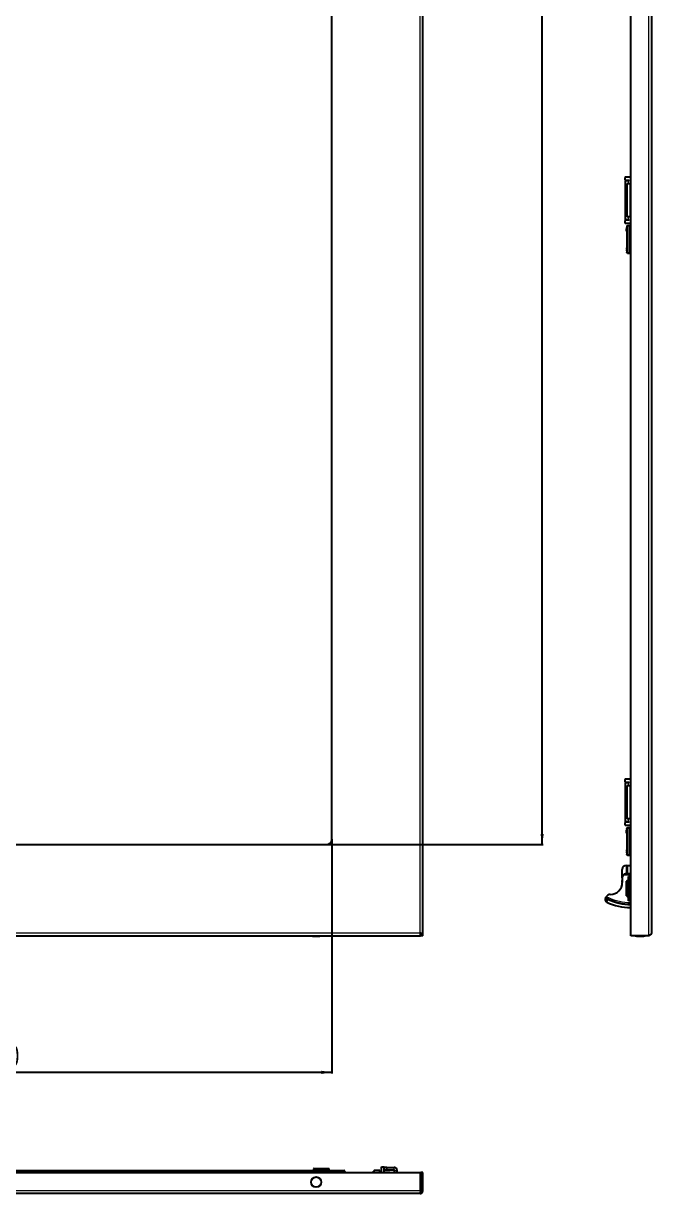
# Model space of a CAD drawing. Header units: millimetres. Extents: x -683 to 1834, y -1447 to 974.
# Drawn here: x -83 to 517, y -1427 to -309 of the extents above; entities that cross this region are included whole.
import ezdxf

# ---------------------------------------------------------------- set-up
doc = ezdxf.new("R2010")
doc.units = ezdxf.units.MM
doc.layers.add('FORMAT', color=7, linetype='Continuous')
doc.styles.add('SLDTEXTSTYLE0', font='TXT', dxfattribs={"width": 0.75})
doc.dimstyles.new('SLDDIMSTYLE0', dxfattribs={"dimtxt": 20, "dimasz": 10, "dimexe": 0, "dimexo": 0.0625, "dimgap": 5, "dimtad": 2, "dimdec": 1, "dimrnd": 1e-09, "dimzin": 12, "dimdsep": 46, "dimtxsty": 'SLDTEXTSTYLE0', "dimsah": 1, "dimcen": 0.09, "dimadec": 0, "dimazin": 3, "dimtfac": 1, "dimtofl": 0, "dimtmove": 0, "dimatfit": 3, "dimfxl": 0, "dimfrac": 2, "dimtolj": 1, "dimtzin": 12, "dimarcsym": 0})

# ---------------------------------------------------------------- blocks, each defined once
blk = doc.blocks.new('_D_2')
at = {"layer": 'FORMAT'}
for p, q in [((-408.3, -1088.5), (-408.3, -1312)), ((211.7, -1088.5), (211.7, -1312)), ((-408.3, -1311), (211.7, -1311))]:
    blk.add_line(p, q, dxfattribs=at)
for points in [[(-408.3, -1311), (-398.3, -1312.6), (-398.3, -1309.5)], [(211.7, -1311), (201.7, -1309.5), (201.7, -1312.6)]]:
    blk.add_solid(points, dxfattribs=at)
at = {"layer": 'FORMAT', "insert": (-120.5, -1285.3), "char_height": 20, "attachment_point": 1, "style": 'SLDTEXTSTYLE0'}
blk.add_mtext('620', dxfattribs=at)
blk = doc.blocks.new('_D_3')
at = {"layer": 'FORMAT'}
for p, q in [((206.7, 687.5), (413.7, 687.5)), ((412.7, -1093.5), (412.7, 687.5)), ((206.7, -1093.5), (413.7, -1093.5))]:
    blk.add_line(p, q, dxfattribs=at)
for points in [[(412.7, 687.5), (411.1, 677.5), (414.2, 677.5)], [(412.7, -1093.5), (414.2, -1083.5), (411.1, -1083.5)]]:
    blk.add_solid(points, dxfattribs=at)
at = {"layer": 'FORMAT', "insert": (386.9, -232.6), "char_height": 20, "attachment_point": 1, "rotation": 90, "style": 'SLDTEXTSTYLE0'}
blk.add_mtext('1781', dxfattribs=at)

msp = doc.modelspace()

# ---------------------------------------------------------------- linework, layer by layer
at = {"color": 8, "linetype": 'Continuous', "lineweight": 18}
for p, q in [((296.06, -1177.93), (296.06, 771.87)), ((514.67, -1180.53), (514.67, 774.47)), ((495.22, -459.33), (495.22, -459.03)), ((495.22, -462.03), (495.22, -459.33)), ((496.77, -494.03), (496.77, -462.03)), ((495.22, -496.73), (495.22, -494.03)), ((495.22, -497.03), (495.22, -496.73)), ((495.67, -528.03), (495.67, -503.03)), ((495.67, -503.03), (497.27, -503.03)), ((497.27, -528.03), (495.67, -528.03)), ((495.22, -1034.33), (495.22, -1034.03)), ((495.22, -1037.03), (495.22, -1034.33)), ((496.77, -1069.03), (496.77, -1037.03)), ((495.22, -1071.73), (495.22, -1069.03)), ((495.22, -1072.03), (495.22, -1071.73)), ((495.67, -1078.03), (497.27, -1078.03)), ((495.67, -1103.03), (495.67, -1078.03)), ((497.27, -1103.03), (495.67, -1103.03)), ((489.27, -1117.38), (489.27, -1117.38)), ((493.3, -1120.88), (493.3, -1113.38)), ((494.26, -1113.38), (494.26, -1120.88)), ((497.27, -1122.88), (490.15, -1122.88)), ((493.27, -1121.38), (493.27, -1120.88)), ((493.27, -1120.88), (493.3, -1120.88)), ((493.3, -1121.38), (493.3, -1120.88)), ((493.3, -1120.88), (494.26, -1120.88)), ((494.26, -1120.88), (497.27, -1120.88)), ((495.27, -1126.53), (496.27, -1126.53)), ((496.27, -1125.53), (496.27, -1126.53)), ((496.27, -1126.53), (496.27, -1144.53)), ((497.27, -1126.53), (496.27, -1126.53)), ((473.94, -1143.28), (476.14, -1144.19)), ((495.27, -1144.53), (496.27, -1144.53)), ((496.27, -1144.53), (497.27, -1144.53)), ((496.27, -1145.53), (496.27, -1144.53)), ((-492.74, -1177.93), (296.06, -1177.93)), ((191.8, -1180.66), (196.66, -1180.66)), ((191.91, -1180.78), (196.66, -1180.78)), ((196.66, -1180.66), (201.52, -1180.66)), ((196.66, -1180.78), (201.41, -1180.78)), ((501.41, -1180.66), (511.13, -1180.66)), ((501.52, -1180.78), (511.02, -1180.78)), ((223.16, -1405.84), (219.16, -1405.84)), ((223.16, -1404.84), (223.16, -1405.84)), ((223.16, -1406.84), (223.16, -1405.84)), ((224.16, -1405.84), (223.16, -1405.84)), ((252.21, -1404.79), (252.21, -1406.84)), ((257.86, -1406.79), (257.86, -1406.84)), ((261.61, -1401.79), (259.11, -1401.79)), ((271.11, -1404.29), (271.11, -1401.79)), ((271.61, -1404.79), (274.11, -1404.79)), ((296.36, -1424.24), (-493.04, -1424.24))]:
    msp.add_line(p, q, dxfattribs=at)
at = {"color": 7, "linetype": 'Continuous', "lineweight": 25}
for p, q in [((298.66, -1180.53), (298.66, 774.47)), ((497.27, -1180.53), (497.27, 774.47)), ((211.66, -1088.53), (211.66, 682.47)), ((517.27, -282.03), (517.27, -1177.93)), ((491.72, -456.53), (491.72, -458.53)), ((497.27, -456.03), (492.22, -456.03)), ((492.22, -459.03), (495.72, -459.03)), ((492.22, -459.03), (492.22, -459.33)), ((492.22, -496.73), (492.22, -459.33)), ((492.22, -459.33), (495.22, -459.33)), ((493.77, -462.03), (496.77, -462.03)), ((493.77, -494.03), (493.77, -462.03)), ((494.72, -459.03), (494.72, -459.33)), ((495.22, -459.33), (495.72, -459.33)), ((495.72, -459.33), (495.72, -459.03)), ((497.27, -462.03), (496.77, -462.03)), ((491.72, -497.53), (491.72, -499.53)), ((495.22, -496.73), (492.22, -496.73)), ((492.22, -496.73), (492.22, -497.03)), ((495.72, -497.03), (492.22, -497.03)), ((492.22, -500.03), (497.27, -500.03)), ((496.77, -494.03), (493.77, -494.03)), ((494.72, -496.73), (494.72, -497.03)), ((495.72, -496.73), (495.22, -496.73)), ((497.27, -502.53), (495.67, -502.53)), ((495.72, -497.03), (495.72, -496.73)), ((496.77, -494.03), (497.27, -494.03)), ((493.67, -503.03), (493.67, -528.03)), ((495.67, -528.53), (497.27, -528.53)), ((491.72, -1031.53), (491.72, -1033.53)), ((497.27, -1031.03), (492.22, -1031.03)), ((492.22, -1034.03), (495.72, -1034.03)), ((492.22, -1034.03), (492.22, -1034.33)), ((492.22, -1071.73), (492.22, -1034.33)), ((492.22, -1034.33), (495.22, -1034.33)), ((493.77, -1037.03), (496.77, -1037.03)), ((493.77, -1069.03), (493.77, -1037.03)), ((494.72, -1034.03), (494.72, -1034.33)), ((495.22, -1034.33), (495.72, -1034.33)), ((495.72, -1034.33), (495.72, -1034.03)), ((497.27, -1037.03), (496.77, -1037.03)), ((491.72, -1072.53), (491.72, -1074.53)), ((495.22, -1071.73), (492.22, -1071.73)), ((492.22, -1071.73), (492.22, -1072.03)), ((495.72, -1072.03), (492.22, -1072.03)), ((496.77, -1069.03), (493.77, -1069.03)), ((494.72, -1071.73), (494.72, -1072.03)), ((495.72, -1071.73), (495.22, -1071.73)), ((495.72, -1072.03), (495.72, -1071.73)), ((496.77, -1069.03), (497.27, -1069.03)), ((492.22, -1075.03), (497.27, -1075.03)), ((493.67, -1078.03), (493.67, -1103.03)), ((497.27, -1077.53), (495.67, -1077.53)), ((-403.34, -1093.53), (206.66, -1093.53)), ((495.67, -1103.53), (497.27, -1103.53)), ((489.27, -1123.32), (489.27, -1117.38)), ((489.27, -1123.32), (489.27, -1117.38)), ((493.27, -1113.38), (493.27, -1113.38)), ((493.27, -1113.38), (493.3, -1113.38)), ((493.3, -1113.38), (494.26, -1113.38)), ((494.26, -1113.38), (497.27, -1113.38)), ((489.16, -1127.53), (489.17, -1127.53)), ((489.17, -1125.71), (489.27, -1125.71)), ((489.17, -1125.85), (489.27, -1125.85)), ((489.17, -1125.85), (489.17, -1127.4)), ((489.17, -1127.4), (489.27, -1127.4)), ((489.17, -1127.53), (489.27, -1127.53)), ((489.17, -1127.6), (489.27, -1127.6)), ((489.17, -1127.73), (489.27, -1127.73)), ((489.17, -1128.73), (489.17, -1127.73)), ((489.17, -1128.73), (489.27, -1128.73)), ((489.17, -1129.23), (489.17, -1128.73)), ((489.27, -1125.38), (489.27, -1123.32)), ((489.27, -1125.38), (489.27, -1129.63)), ((493.27, -1121.38), (497.27, -1121.38)), ((493.77, -1128.03), (493.27, -1128.53)), ((493.27, -1142.53), (493.27, -1128.53)), ((495.27, -1128.03), (493.77, -1128.03)), ((493.77, -1128.03), (493.77, -1143.03)), ((495.27, -1123.88), (497.27, -1123.88)), ((495.27, -1126.53), (495.27, -1123.88)), ((495.27, -1144.53), (495.27, -1126.53)), ((496.27, -1125.53), (497.27, -1125.53)), ((489.17, -1129.23), (489.27, -1129.23)), ((475.54, -1145.56), (473.38, -1144.67)), ((493.27, -1142.53), (493.77, -1143.03)), ((493.77, -1143.03), (495.27, -1143.03)), ((495.27, -1147.18), (495.27, -1144.53)), ((497.27, -1147.18), (495.27, -1147.18)), ((497.27, -1145.53), (496.27, -1145.53)), ((-493.04, -1180.53), (296.36, -1180.53)), ((296.36, -1178.53), (296.36, -1180.53)), ((298.66, -1180.53), (296.66, -1180.53)), ((514.67, -1180.53), (497.27, -1180.53)), ((-493.04, -1406.84), (296.36, -1406.84)), ((-360.84, -1404.84), (219.16, -1404.84)), ((194.66, -1402.84), (194.16, -1403.34)), ((194.16, -1403.34), (194.16, -1404.84)), ((209.16, -1403.34), (194.16, -1403.34)), ((194.66, -1402.84), (208.66, -1402.84)), ((209.16, -1403.34), (208.66, -1402.84)), ((209.16, -1404.84), (209.16, -1403.34)), ((219.16, -1404.84), (223.16, -1404.84)), ((219.16, -1405.84), (219.16, -1404.84)), ((219.16, -1406.84), (219.16, -1405.84)), ((224.16, -1405.84), (224.16, -1406.84)), ((251.61, -1406.84), (251.61, -1405.39)), ((257.61, -1404.79), (252.21, -1404.79)), ((257.61, -1406.84), (257.61, -1404.79)), ((259.11, -1406.79), (257.86, -1406.79)), ((259.11, -1401.29), (261.61, -1401.29)), ((259.11, -1401.79), (259.11, -1401.29)), ((259.11, -1406.84), (259.11, -1401.79)), ((261.61, -1401.29), (261.61, -1401.79)), ((261.61, -1406.84), (261.61, -1401.79)), ((262.11, -1401.79), (261.61, -1401.83)), ((267.05, -1406.79), (261.61, -1406.79)), ((264.11, -1401.79), (262.11, -1401.79)), ((262.11, -1404.29), (264.11, -1404.29)), ((264.11, -1401.79), (271.11, -1401.79)), ((264.11, -1404.29), (264.11, -1401.79)), ((264.11, -1404.29), (271.11, -1404.29)), ((267.1, -1406.84), (267.05, -1406.79)), ((267.05, -1406.84), (267.05, -1406.79)), ((271.61, -1406.84), (271.61, -1404.79)), ((274.11, -1406.84), (274.11, -1404.79)), ((296.36, -1424.24), (296.36, -1406.84)), ((298.66, -1406.84), (296.66, -1406.84)), ((296.66, -1424.24), (296.66, -1406.84)), ((298.66, -1424.24), (298.66, -1406.84)), ((296.06, -1426.84), (-492.74, -1426.84)), ((298.66, -1424.24), (296.66, -1424.24))]:
    msp.add_line(p, q, dxfattribs=at)
at = {"color": 7, "linetype": 'Continuous', "lineweight": 25, "flags": 128}
for points in [[(296.66, -1413.34), (296.52, -1413.09), (296.36, -1412.82)], [(296.36, -1421.86), (296.52, -1421.59), (296.66, -1421.34)]]:
    msp.add_lwpolyline(points, dxfattribs=at)
at = {"color": 8, "linetype": 'Continuous', "lineweight": 18, "flags": 128}
for points in [[(296.36, -1413.42), (296.65, -1414.01), (296.66, -1414.03)], [(296.66, -1420.66), (296.65, -1420.68), (296.36, -1421.27)]]:
    msp.add_lwpolyline(points, dxfattribs=at)
at = {"color": 7, "linetype": 'Continuous', "lineweight": 25}
msp.add_circle((196.66, -1415.84), 4.86, dxfattribs=at)
msp.add_circle((196.66, -1415.84), 4.86, dxfattribs=at)
at = {"color": 8, "linetype": 'Continuous', "lineweight": 18}
msp.add_circle((196.66, -1415.84), 4.75, dxfattribs=at)
at = {"color": 7, "linetype": 'Continuous', "lineweight": 25}
for centre, radius, start, end in [((492.22, -456.53), 0.5, 90, 180), ((492.22, -458.53), 0.5, 180, 270), ((492.22, -497.53), 0.5, 90, 180), ((492.22, -499.53), 0.5, 180, 270), ((492.22, -1031.53), 0.5, 90, 180), ((492.22, -1033.53), 0.5, 180, 270), ((492.22, -1072.53), 0.5, 90, 180), ((492.22, -1074.53), 0.5, 180, 270), ((206.66, -1088.53), 5, 270, 0), ((493.27, -1117.38), 4, 90, 180), ((493.27, -1117.38), 4, 90, 180), ((493.27, -1125.38), 4, 141.31781, 180), ((496.27, -1126.53), 1, 90, 180), ((477.77, -1129.63), 11.5, 270, 0), ((477.77, -1145.63), 4.5, 90, 148.43185), ((498.27, -1095.48), 58.2, 245.70354, 269.01549), ((498.27, -1095.48), 55, 245.58594, 268.9582), ((496.27, -1144.53), 1, 180, 270), ((217.56, -1180.59), 25.77, 179.86102, 180.13898), ((191.92, -1180.66), 0.126, 180, 263.97442), ((196.66, -1135.78), 45.25, 263.97442, 269.9984), ((196.66, -1135.78), 45.25, 270.0016, 276.02558), ((201.39, -1180.66), 0.126, 276.02558, 0), ((175.75, -1180.59), 25.77, 359.86102, 0.13898), ((527.18, -1180.59), 25.77, 179.86102, 180.13898), ((501.54, -1180.66), 0.126, 180, 263.97442), ((506.27, -1135.78), 45.25, 263.97442, 269.9984), ((506.27, -1135.78), 45.25, 270.0016, 276.02558), ((511.01, -1180.66), 0.126, 276.02558, 0), ((485.37, -1180.59), 25.77, 359.86102, 0.13898), ((223.16, -1405.84), 1, 0, 90), ((252.21, -1405.39), 0.6, 90, 180), ((257.86, -1406.54), 0.25, 180, 270), ((262.11, -1404.79), 0.5, 90, 180), ((271.11, -1404.79), 3, 0, 90), ((271.11, -1404.79), 0.5, 0, 90), ((289.16, -1417.34), 7.5, 343.7398, 16.2602)]:
    msp.add_arc(centre, radius, start, end, dxfattribs=at)
at = {"color": 8, "linetype": 'Continuous', "lineweight": 18}
for centre, radius, start, end in [((493.27, -1125.38), 4.5, 90, 152.71955), ((493.77, -1120.89), 0.491, 271.15589, 1.11103), ((498.27, -1095.48), 55.65, 245.60841, 268.97035), ((498.27, -1095.48), 53.5, 245.55903, 268.92899)]:
    msp.add_arc(centre, radius, start, end, dxfattribs=at)
at = {"color": 7, "linetype": 'Continuous', "lineweight": 25}
for points in [[(493.67, -503.03), (493.68, -502.97), (493.69, -502.84), (493.81, -502.67), (493.98, -502.55), (494.11, -502.54), (494.17, -502.53)], [(495.67, -502.53), (495.48, -502.53), (495.08, -502.53), (494.59, -502.53), (494.24, -502.53), (494.19, -502.53), (494.17, -502.53)], [(494.17, -528.53), (494.11, -528.52), (493.98, -528.51), (493.81, -528.39), (493.69, -528.23), (493.68, -528.1), (493.67, -528.03)], [(494.17, -528.53), (494.19, -528.53), (494.24, -528.53), (494.59, -528.53), (495.08, -528.53), (495.48, -528.53), (495.67, -528.53)], [(493.67, -1078.03), (493.68, -1077.97), (493.69, -1077.84), (493.81, -1077.67), (493.98, -1077.55), (494.11, -1077.54), (494.17, -1077.53)], [(495.67, -1077.53), (495.48, -1077.53), (495.08, -1077.53), (494.59, -1077.53), (494.24, -1077.53), (494.19, -1077.53), (494.17, -1077.53)], [(494.17, -1103.53), (494.11, -1103.52), (493.98, -1103.51), (493.81, -1103.39), (493.69, -1103.23), (493.68, -1103.1), (493.67, -1103.03)], [(494.17, -1103.53), (494.19, -1103.53), (494.24, -1103.53), (494.59, -1103.53), (495.08, -1103.53), (495.48, -1103.53), (495.67, -1103.53)]]:
    msp.add_open_spline(points, degree=3, dxfattribs=at)
at = {"color": 8, "linetype": 'Continuous', "lineweight": 18}
for points in [[(495.67, -502.53), (495.67, -502.54), (495.67, -502.55), (495.67, -502.67), (495.67, -502.84), (495.67, -502.97), (495.67, -503.03)], [(495.67, -503.03), (495.41, -503.03), (494.89, -503.03), (494.23, -503.03), (493.76, -503.03), (493.7, -503.03), (493.67, -503.03)], [(493.67, -528.03), (493.7, -528.03), (493.76, -528.03), (494.23, -528.03), (494.89, -528.03), (495.41, -528.03), (495.67, -528.03)], [(495.67, -528.03), (495.67, -528.1), (495.67, -528.23), (495.67, -528.39), (495.67, -528.51), (495.67, -528.52), (495.67, -528.53)], [(495.67, -1078.03), (495.41, -1078.03), (494.89, -1078.03), (494.23, -1078.03), (493.76, -1078.03), (493.7, -1078.03), (493.67, -1078.03)], [(495.67, -1077.53), (495.67, -1077.54), (495.67, -1077.55), (495.67, -1077.67), (495.67, -1077.84), (495.67, -1077.97), (495.67, -1078.03)], [(493.67, -1103.03), (493.7, -1103.03), (493.76, -1103.03), (494.23, -1103.03), (494.89, -1103.03), (495.41, -1103.03), (495.67, -1103.03)], [(495.67, -1103.03), (495.67, -1103.1), (495.67, -1103.23), (495.67, -1103.39), (495.67, -1103.51), (495.67, -1103.52), (495.67, -1103.53)]]:
    msp.add_open_spline(points, degree=3, dxfattribs=at)
at = {"color": 7, "linetype": 'Continuous', "lineweight": 25}
for points, knots in [([(493.37, -505.03), (493.37, -504.97), (493.37, -504.89), (493.37, -504.8), (493.37, -504.71), (493.37, -504.58), (493.37, -504.55), (493.37, -504.53)], [0, 0, 0, 0, 0.12469266, 0.18718223, 0.24977336, 0.50003944, 1, 1, 1, 1]), ([(493.37, -505.24), (493.37, -505.24), (493.37, -505.23), (493.37, -505.22), (493.37, -505.21), (493.37, -505.19), (493.37, -505.15), (493.37, -505.11), (493.37, -505.06), (493.37, -505.04), (493.37, -505.03)], [0, 0, 0, 0, 0.1288253, 0.1801694, 0.2433966, 0.3698599, 0.4998642, 0.7496495, 0.8434763, 1, 1, 1, 1]), ([(493.37, -506.75), (493.37, -506.67), (493.37, -506.51), (493.37, -506.3), (493.37, -506.12), (493.37, -505.95), (493.37, -505.84), (493.37, -505.83), (493.37, -505.83)], [0, 0, 0, 0, 0.1250486, 0.2498861, 0.3708558, 0.4998199, 0.7496086, 1, 1, 1, 1]), ([(493.37, -507.59), (493.37, -507.58), (493.37, -507.57), (493.37, -507.49), (493.37, -507.39), (493.37, -507.26), (493.37, -507.05), (493.37, -506.87), (493.37, -506.75)], [0, 0, 0, 0, 0.25007, 0.3791813, 0.5004993, 0.6241696, 0.7508424, 1, 1, 1, 1]), ([(493.37, -523.47), (493.37, -523.48), (493.37, -523.49), (493.37, -523.58), (493.37, -523.67), (493.37, -523.8), (493.37, -524.01), (493.37, -524.2), (493.37, -524.32)], [0, 0, 0, 0, 0.2500695, 0.3795588, 0.5004992, 0.6245563, 0.7508428, 1, 1, 1, 1]), ([(493.37, -524.32), (493.37, -524.36), (493.37, -524.43), (493.37, -524.59), (493.37, -524.77), (493.37, -524.95), (493.37, -525.12), (493.37, -525.22), (493.37, -525.23), (493.37, -525.24)], [0, 0, 0, 0, 0.0626366, 0.1252782, 0.2500723, 0.3748405, 0.4999941, 0.7496958, 1, 1, 1, 1]), ([(493.37, -525.83), (493.37, -525.83), (493.37, -525.83), (493.37, -525.84), (493.37, -525.85), (493.37, -525.88), (493.37, -525.94), (493.37, -525.99), (493.37, -526.04)], [0, 0, 0, 0, 0.1310705, 0.1824367, 0.2437962, 0.3713877, 0.5004416, 1, 1, 1, 1]), ([(493.37, -526.04), (493.37, -526.06), (493.37, -526.12), (493.37, -526.2), (493.37, -526.26), (493.37, -526.35), (493.37, -526.48), (493.37, -526.51), (493.37, -526.53)], [0, 0, 0, 0, 0.0626863, 0.1251726, 0.1876279, 0.2501847, 0.5003136, 1, 1, 1, 1]), ([(493.37, -1080.03), (493.37, -1079.97), (493.37, -1079.89), (493.37, -1079.8), (493.37, -1079.71), (493.37, -1079.58), (493.37, -1079.55), (493.37, -1079.53)], [0, 0, 0, 0, 0.1246927, 0.1871822, 0.2497734, 0.5000394, 1, 1, 1, 1]), ([(493.37, -1080.24), (493.37, -1080.24), (493.37, -1080.23), (493.37, -1080.22), (493.37, -1080.21), (493.37, -1080.19), (493.37, -1080.15), (493.37, -1080.11), (493.37, -1080.06), (493.37, -1080.04), (493.37, -1080.03)], [0, 0, 0, 0, 0.1288253, 0.1801694, 0.2433966, 0.3698599, 0.4998642, 0.7496495, 0.8434763, 1, 1, 1, 1]), ([(493.37, -1081.75), (493.37, -1081.67), (493.37, -1081.51), (493.37, -1081.3), (493.37, -1081.12), (493.37, -1080.95), (493.37, -1080.84), (493.37, -1080.83), (493.37, -1080.83)], [0, 0, 0, 0, 0.12504855, 0.2498861, 0.37085579, 0.49981991, 0.74960864, 1, 1, 1, 1]), ([(493.37, -1082.59), (493.37, -1082.58), (493.37, -1082.57), (493.37, -1082.49), (493.37, -1082.39), (493.37, -1082.26), (493.37, -1082.05), (493.37, -1081.87), (493.37, -1081.75)], [0, 0, 0, 0, 0.25007, 0.3791813, 0.5004993, 0.6241696, 0.7508424, 1, 1, 1, 1]), ([(493.37, -1098.47), (493.37, -1098.48), (493.37, -1098.49), (493.37, -1098.58), (493.37, -1098.67), (493.37, -1098.8), (493.37, -1099.01), (493.37, -1099.2), (493.37, -1099.32)], [0, 0, 0, 0, 0.2500695, 0.3795588, 0.5004992, 0.6245563, 0.7508428, 1, 1, 1, 1]), ([(493.37, -1099.32), (493.37, -1099.36), (493.37, -1099.43), (493.37, -1099.59), (493.37, -1099.77), (493.37, -1099.95), (493.37, -1100.12), (493.37, -1100.22), (493.37, -1100.23), (493.37, -1100.24)], [0, 0, 0, 0, 0.06263661, 0.12527825, 0.25007232, 0.37484052, 0.49999408, 0.74969583, 1, 1, 1, 1]), ([(493.37, -1100.83), (493.37, -1100.83), (493.37, -1100.83), (493.37, -1100.84), (493.37, -1100.85), (493.37, -1100.88), (493.37, -1100.94), (493.37, -1100.99), (493.37, -1101.04)], [0, 0, 0, 0, 0.1310705, 0.1824367, 0.2437962, 0.3713877, 0.5004416, 1, 1, 1, 1]), ([(493.37, -1101.04), (493.37, -1101.06), (493.37, -1101.12), (493.37, -1101.2), (493.37, -1101.26), (493.37, -1101.35), (493.37, -1101.48), (493.37, -1101.51), (493.37, -1101.53)], [0, 0, 0, 0, 0.0626863, 0.1251726, 0.1876279, 0.2501847, 0.5003136, 1, 1, 1, 1]), ([(489.17, -1125.71), (489.17, -1125.71), (489.17, -1125.71), (489.17, -1125.74), (489.17, -1125.8), (489.17, -1125.83), (489.17, -1125.85)], [0, 0, 0, 0, 0.2808356, 0.55925, 0.7791823, 1, 1, 1, 1]), ([(489.17, -1127.4), (489.17, -1127.42), (489.17, -1127.46), (489.17, -1127.51), (489.17, -1127.53), (489.17, -1127.53), (489.17, -1127.53)], [0, 0, 0, 0, 0.2809531, 0.5593907, 0.7790729, 1, 1, 1, 1]), ([(489.17, -1127.47), (489.17, -1127.49), (489.17, -1127.54), (489.17, -1127.6), (489.17, -1127.6), (489.17, -1127.6)], [0, 0, 0, 0, 0.280801, 0.5596212, 1, 1, 1, 1]), ([(489.27, -1125.31), (489.27, -1125.31), (489.27, -1125.31), (489.27, -1125.31), (489.27, -1125.29), (489.27, -1125.21), (489.27, -1124.87), (489.27, -1124.24), (489.27, -1123.64), (489.27, -1123.32)], [0, 0, 0, 0, 0.0016702, 0.0038887, 0.0095313, 0.0343611, 0.1327508, 0.5262135, 1, 1, 1, 1]), ([(490.15, -1122.88), (490.32, -1122.69), (490.75, -1122.22), (491.69, -1121.64), (492.58, -1121.41), (493.16, -1121.38), (493.27, -1121.38), (493.27, -1121.38)], [0, 0, 0, 0, 0.1941403, 0.4852754, 0.8987792, 0.9967692, 1, 1, 1, 1]), ([(474.32, -1148.52), (474.29, -1148.49), (474.21, -1148.4), (473.75, -1147.75), (473.23, -1146.56), (473.3, -1145.39), (473.33, -1144.91)], [0, 0, 0, 0, 0.1016514, 0.3451277, 0.7290479, 1, 1, 1, 1]), ([(473.38, -1144.67), (473.37, -1144.72), (473.35, -1144.79), (473.33, -1144.89), (473.33, -1144.91)], [0, 0, 0, 0, 0.78940274, 1, 1, 1, 1]), ([(475.29, -1146.16), (475.29, -1146.16), (475.29, -1146.16), (475.29, -1146.14), (475.27, -1146.11), (475.16, -1146.02), (474.66, -1145.69), (474.02, -1145.32), (473.48, -1145), (473.33, -1144.91)], [0, 0, 0, 0, 0.0037482, 0.0086979, 0.0182752, 0.0547407, 0.1991768, 0.7745776, 1, 1, 1, 1]), ([(473.38, -1144.67), (473.38, -1144.65), (473.39, -1144.62), (473.45, -1144.37), (473.57, -1144.01), (473.74, -1143.62), (473.88, -1143.38), (473.94, -1143.28)], [0, 0, 0, 0, 0.2129003, 0.4257071, 0.6406126, 0.8533821, 1, 1, 1, 1]), ([(474.32, -1148.52), (474.33, -1148.47), (474.37, -1148.38), (474.61, -1147.81), (474.94, -1147.02), (475.2, -1146.39), (475.29, -1146.16)], [0, 0, 0, 0, 0.2373508, 0.5299542, 0.8303306, 1, 1, 1, 1]), ([(475.54, -1145.56), (475.55, -1145.55), (475.56, -1145.52), (475.66, -1145.28), (475.81, -1144.93), (475.98, -1144.56), (476.09, -1144.3), (476.13, -1144.2), (476.14, -1144.19)], [0, 0, 0, 0, 0.2146349, 0.4292693, 0.6439174, 0.8585946, 0.982146, 1, 1, 1, 1]), ([(298.66, -1180.53), (298.66, -1180.32), (298.59, -1180.1), (298.33, -1179.67), (298.14, -1179.45), (297.66, -1179.02), (297.37, -1178.8), (296.74, -1178.37), (296.4, -1178.15), (296.06, -1177.93)], [0, 0, 0, 0, 0.25, 0.25, 0.5, 0.5, 0.75, 0.75, 1, 1, 1, 1]), ([(296.66, -1180.53), (296.66, -1180.1), (296.59, -1179.67), (296.37, -1178.8), (296.22, -1178.37), (296.06, -1177.93)], [0, 0, 0, 0, 0.5, 0.5, 1, 1, 1, 1]), ([(296.06, -1177.93), (296.11, -1178.09), (296.16, -1178.25), (296.26, -1178.47), (296.31, -1178.53), (296.36, -1178.53)], [0, 0, 0, 0, 0.5, 0.5, 1, 1, 1, 1]), ([(296.06, -1177.93), (296.08, -1178.27), (296.11, -1178.61), (296.16, -1179.24), (296.18, -1179.53), (296.23, -1180.01), (296.26, -1180.2), (296.31, -1180.46), (296.33, -1180.53), (296.36, -1180.53)], [0, 0, 0, 0, 0.25, 0.25, 0.5, 0.5, 0.75, 0.75, 1, 1, 1, 1]), ([(517.27, -1177.93), (517.27, -1178.15), (517.2, -1178.37), (516.94, -1178.8), (516.75, -1179.02), (516.27, -1179.45), (515.98, -1179.67), (515.35, -1180.1), (515.01, -1180.32), (514.67, -1180.53)], [0, 0, 0, 0, 0.25, 0.25, 0.5, 0.5, 0.75, 0.75, 1, 1, 1, 1]), ([(296.06, -1424.84), (296.22, -1424.84), (296.37, -1424.78), (296.59, -1424.56), (296.66, -1424.4), (296.66, -1424.24)], [0, 0, 0, 0, 0.5, 0.5, 1, 1, 1, 1]), ([(296.06, -1426.84), (296.23, -1426.84), (296.4, -1426.82), (296.73, -1426.76), (296.9, -1426.71), (297.21, -1426.58), (297.36, -1426.5), (297.64, -1426.31), (297.78, -1426.2), (298.02, -1425.96), (298.13, -1425.83), (298.31, -1425.54), (298.4, -1425.39), (298.59, -1424.92), (298.66, -1424.59), (298.66, -1424.24)], [0, 0, 0, 0, 0.125, 0.125, 0.25, 0.25, 0.375, 0.375, 0.5, 0.5, 0.625, 0.625, 0.75, 0.75, 1, 1, 1, 1]), ([(296.36, -1424.24), (296.33, -1424.58), (296.31, -1424.92), (296.26, -1425.55), (296.23, -1425.84), (296.18, -1426.32), (296.16, -1426.51), (296.11, -1426.77), (296.08, -1426.84), (296.06, -1426.84)], [0, 0, 0, 0, 0.25, 0.25, 0.5, 0.5, 0.75, 0.75, 1, 1, 1, 1])]:
    msp.add_open_spline(points, degree=3, knots=knots, dxfattribs=at)

# ---------------------------------------------------------------- dimensions: what is measured, and where the dimension line sits
at = {"layer": 'FORMAT'}
dim = msp.add_linear_dim(base=(412.66, 687.47), p1=(206.66, -1093.53), p2=(206.66, 687.47), angle=90, dimstyle='SLDDIMSTYLE0', dxfattribs=at)
dim.commit()
dim.dimension.update_dxf_attribs({"geometry": '_D_3', "text_midpoint": (412.66, -203.03), "dimtype": 160})
dim = msp.add_linear_dim(base=(211.66, -1311.03), p1=(-408.34, -1088.53), p2=(211.66, -1088.53), dimstyle='SLDDIMSTYLE0', dxfattribs=at)
dim.commit()
dim.dimension.update_dxf_attribs({"geometry": '_D_2', "text_midpoint": (-98.34, -1311.03), "dimtype": 160})

doc.saveas('drawing.dxf')
